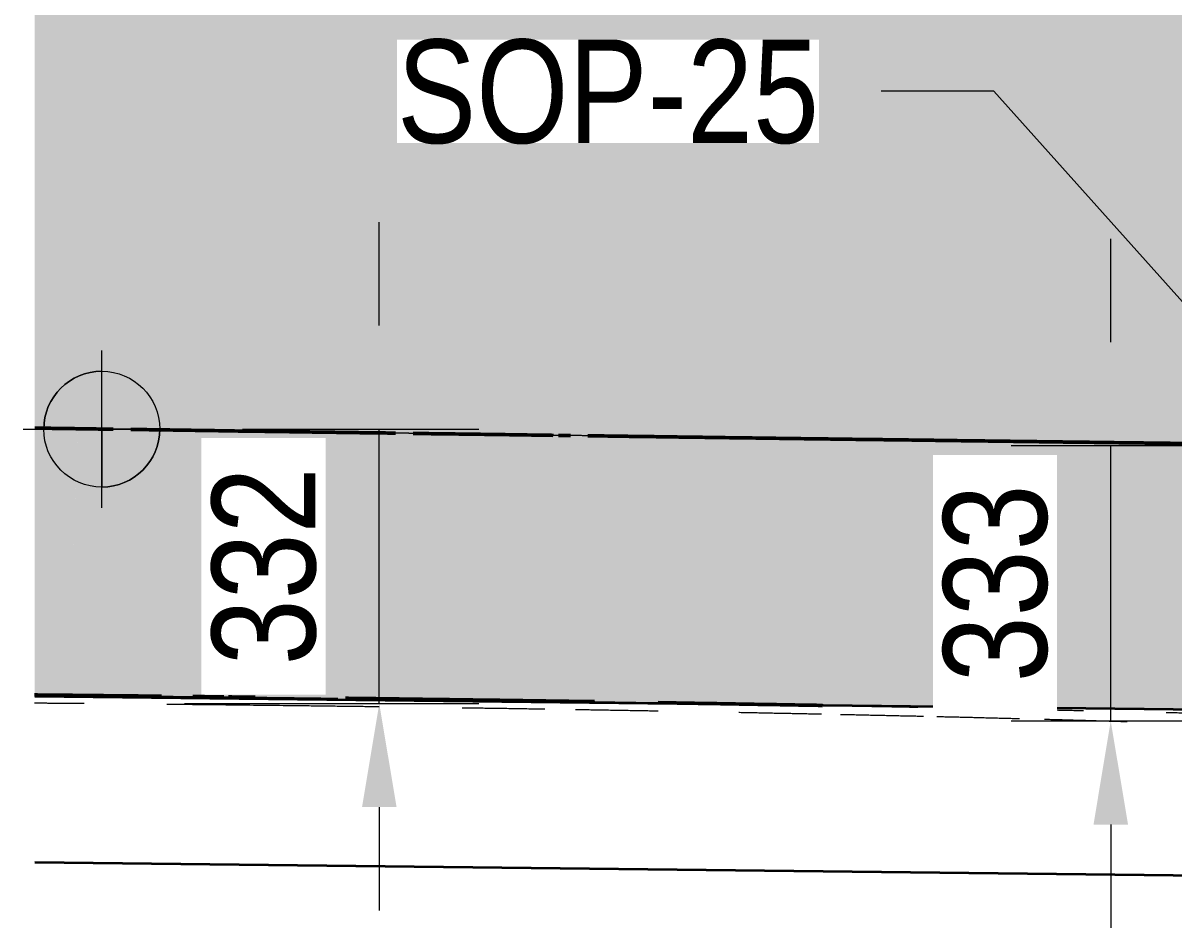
# Model space of a CAD drawing. Header units: metres. Extents: x 0 to 258, y 3 to 25.
# Drawn here: x 117.808 to 119.197, y 21.367 to 22.461 of the extents above; entities that cross this region are included whole.
import ezdxf

# ---------------------------------------------------------------- set-up
doc = ezdxf.new("R2010")
doc.units = ezdxf.units.M
doc.linetypes.add('JacobsDash', pattern=[0.0045, 0.003, -0.0015])
doc.layers.get('Defpoints').update_dxf_attribs({"color": 41})
for name, color, linetype, lineweight in [('A-ANNO-DIMS', 7, 'Continuous', 9), ('A-ANNO-NOTE', 7, 'Continuous', 9), ('A-FLOR', 7, 'Continuous', 50), ('A-FLOR-HDLN', 7, 'JacobsDash', 18), ('G-ANNO-TEXT', 7, 'Continuous', 9)]:
    doc.layers.add(name, color=color, linetype=linetype, lineweight=lineweight)
doc.styles.add('Arial Narrow_2', font='ARIALN.TTF', dxfattribs={"height": 0.125})
doc.dimstyles.new('Dimension_Standard_O__mm_', dxfattribs={"dimscale": 0.3048, "dimtxt": 0.127929, "dimasz": 0.410105, "dimexe": 0.393701, "dimexo": 0.246063, "dimgap": 0.246063, "dimtad": 1, "dimdec": 0, "dimlfac": 1000, "dimzin": 0, "dimdsep": 46, "dimtxsty": 'Arial Narrow_2', "dimsah": 1, "dimcen": 0.09, "dimaunit": 1, "dimadec": 4, "dimazin": 0, "dimtfac": 1, "dimtdec": 4, "dimtix": 1, "dimtmove": 0, "dimatfit": 3, "dimfxl": 1, "dimtvp": 1, "dimtfill": 1, "dimtolj": 1, "dimtzin": 0, "dimlwd": 18, "dimlwe": 18, "dimarcsym": 2})

# ---------------------------------------------------------------- blocks, each defined once
blk = doc.blocks.new('CS_SYMB_SETOUT POINT - 5mm-2022283-Section 219')
at = {"layer": 'A-ANNO-NOTE'}
h = blk.add_hatch(color=256, dxfattribs=at)
edge = h.paths.add_edge_path()
edge.add_line((-481.2765, 22.04), (-481.2765, 21.97))
edge.add_line((-481.2765, 21.97), (-481.3465, 21.97))
edge.add_arc((-481.2765, 21.97), 0.07, 90, 180, ccw=False)
h = blk.add_hatch(color=256, dxfattribs=at)
edge = h.paths.add_edge_path()
edge.add_line((-481.2765, 21.9), (-481.2765, 21.97))
edge.add_line((-481.2765, 21.97), (-481.2065, 21.97))
edge.add_arc((-481.2765, 21.97), 0.07, 270, 360, ccw=False)
for p, q in [((-481.2765, 21.875), (-481.2765, 22.065)), ((-481.2765, 21.97), (-481.2765, 22.04)), ((-481.3715, 21.97), (-481.1815, 21.97)), ((-481.3465, 21.97), (-481.2765, 21.97)), ((-481.2065, 21.97), (-481.2765, 21.97)), ((-481.2765, 21.97), (-481.2765, 21.9))]:
    blk.add_line(p, q, dxfattribs=at)
blk.add_circle((-481.2765, 21.97), 0.07, dxfattribs=at)
for start, end in [(90, 180), (270, 360)]:
    blk.add_arc((-481.2765, 21.97), 0.07, start, end, dxfattribs=at)
blk = doc.blocks.new('DIMBLOCK39-Section 219')
at = {"layer": 'A-ANNO-DIMS', "color": 0, "lineweight": 18, "transparency": 16777216}
for p, q in [((118.2378, 22.095), (118.2378, 22.22)), ((118.0727, 21.97), (118.3578, 21.97)), ((118.2378, 21.6384), (118.2378, 21.97)), ((118.0027, 21.6384), (118.3578, 21.6384)), ((118.2378, 21.5134), (118.2378, 21.3884))]:
    blk.add_line(p, q, dxfattribs=at)
at = {"layer": 'A-ANNO-DIMS', "color": 0, "transparency": 16777216}
for points in [[(118.217, 22.095), (118.2587, 22.095), (118.2378, 21.97)], [(118.217, 21.5134), (118.2587, 21.5134), (118.2378, 21.6384)]]:
    blk.add_solid(points, dxfattribs=at)
at = {"layer": 'Defpoints', "color": 0, "transparency": 16777216}
for p in [(117.9977, 21.97), (118.2378, 21.97), (117.9277, 21.6384)]:
    blk.add_point(p, dxfattribs=at)
at = {"layer": 'A-ANNO-DIMS', "color": 0, "lineweight": 18, "transparency": 16777216, "insert": (118.099, 21.8042), "char_height": 0.125, "width": 0.285099, "attachment_point": 5, "rotation": 90, "style": 'Arial Narrow_2', "bg_fill": 3, "box_fill_scale": 1.1, "bg_fill_color": 256, "bg_fill_true_color": 13158600, "bg_fill_transparency": 0}
blk.add_mtext('\\A1;332', dxfattribs=at)
blk = doc.blocks.new('DIMBLOCK40-Section 219')
at = {"layer": 'A-ANNO-DIMS', "color": 0, "lineweight": 18, "transparency": 16777216}
for p, q in [((119.1208, 22.0749), (119.1208, 22.1999)), ((119.2615, 21.9499), (119.0008, 21.9499)), ((119.1208, 21.6174), (119.1208, 21.9499)), ((119.2615, 21.6174), (119.0008, 21.6174)), ((119.1208, 21.4924), (119.1208, 21.3674))]:
    blk.add_line(p, q, dxfattribs=at)
at = {"layer": 'A-ANNO-DIMS', "color": 0, "transparency": 16777216}
for points in [[(119.1, 22.0749), (119.1417, 22.0749), (119.1208, 21.9499)], [(119.1, 21.4924), (119.1417, 21.4924), (119.1208, 21.6174)]]:
    blk.add_solid(points, dxfattribs=at)
at = {"layer": 'Defpoints', "color": 0, "transparency": 16777216}
for p in [(119.1208, 21.9499), (119.3365, 21.9499), (119.3365, 21.6174)]:
    blk.add_point(p, dxfattribs=at)
at = {"layer": 'A-ANNO-DIMS', "color": 0, "lineweight": 18, "transparency": 16777216, "insert": (118.982, 21.7837), "char_height": 0.125, "width": 0.285099, "attachment_point": 5, "rotation": 90, "style": 'Arial Narrow_2', "bg_fill": 3, "box_fill_scale": 1.1, "bg_fill_color": 256, "bg_fill_true_color": 13158600, "bg_fill_transparency": 0}
blk.add_mtext('\\A1;333', dxfattribs=at)

msp = doc.modelspace()

# ---------------------------------------------------------------- hatches: boundary and pattern name
at = {"layer": 'A-FLOR', "lineweight": 5, "true_color": 0xc0c0c0}
for points in [[(119.7561, 21.9464), (119.6014, 23.1335), (119.0999, 23.1393), (118.2764, 23.1501), (117.8219, 23.1565), (117.8219, 21.9713), (118.8173, 21.9576), (119.5409, 21.9487), (119.7553, 21.9464)], [(118.7802, 21.6361), (118.4622, 21.6413), (118.0879, 21.6462), (117.8219, 21.6489), (117.8219, 21.647), (118.7572, 21.6364)]]:
    msp.add_hatch(color=9, dxfattribs=at).paths.add_polyline_path(points)
h = msp.add_hatch(color=9, dxfattribs=at)
h.paths.add_polyline_path([(117.8741, 21.9705), (117.8741, 21.9702), (117.8666, 21.7614)])
h.paths.add_polyline_path([(119.7516, 21.625), (119.7561, 21.9464), (119.2143, 21.9526), (118.3846, 21.9634), (117.8219, 21.9713), (117.8219, 21.6489), (118.2007, 21.6448), (118.5523, 21.6399), (118.9619, 21.634), (119.7308, 21.6253)])

# ---------------------------------------------------------------- linework, layer by layer
at = {"layer": 'A-FLOR', "lineweight": 35}
for p, q in [((119.7989, 21.6245), (117.8219, 21.647)), ((117.8219, 21.447), (119.7989, 21.4245))]:
    msp.add_line(p, q, dxfattribs=at)
at = {"layer": 'A-FLOR'}
for points in [[(117.8318, 21.9711), (117.8285, 21.9712), (117.8252, 21.9712), (117.8219, 21.9713)], [(118.4268, 21.9628), (118.4128, 21.963), (118.3987, 21.9632), (118.3846, 21.9634)], [(118.4478, 21.9625), (118.4408, 21.9626), (118.4338, 21.9627), (118.4268, 21.9628)], [(118.676, 21.9595), (118.6624, 21.9597), (118.6487, 21.9598), (118.635, 21.96)], [(118.9547, 21.9559), (118.9418, 21.956), (118.9288, 21.9562), (118.9158, 21.9564)], [(117.8626, 21.6485), (117.8751, 21.6484), (117.9, 21.6481), (117.925, 21.6479), (117.9375, 21.6478)], [(117.9375, 21.6478), (117.95, 21.6476), (117.9625, 21.6475), (117.975, 21.6474)], [(118.0126, 21.647), (118.0251, 21.6469), (118.0377, 21.6467), (118.0502, 21.6466)], [(118.0558, 21.6465), (118.0665, 21.6464), (118.0772, 21.6463), (118.0879, 21.6462)], [(118.2383, 21.6444), (118.2508, 21.6442), (118.2758, 21.6439), (118.3008, 21.6435), (118.3133, 21.6434)], [(118.3133, 21.6434), (118.3382, 21.643), (118.3631, 21.6427), (118.388, 21.6424)], [(118.388, 21.6424), (118.4128, 21.642), (118.4375, 21.6417), (118.4622, 21.6413)], [(118.4622, 21.6413), (118.474, 21.6411), (118.4858, 21.6409), (118.4976, 21.6408)], [(118.5745, 21.6396), (118.586, 21.6394), (118.5976, 21.6392), (118.6091, 21.639)], [(118.6091, 21.639), (118.6333, 21.6386), (118.6574, 21.6382), (118.6814, 21.6378)], [(118.6814, 21.6378), (118.6934, 21.6376), (118.7173, 21.6372), (118.7411, 21.6368), (118.753, 21.6366)], [(118.753, 21.6366), (118.7596, 21.6365), (118.7662, 21.6364), (118.7728, 21.6362)]]:
    msp.add_open_spline(points, degree=3, dxfattribs=at)
for points, knots in [([(117.8741, 21.9705), (117.8678, 21.9706), (117.8552, 21.9708), (117.8411, 21.971), (117.8333, 21.9711), (117.8318, 21.9711)], [-0.942504157, -0.942504157, -0.942504157, -0.942504157, -0.942, -0.9415, -0.941376862, -0.941376862, -0.941376862, -0.941376862]), ([(117.9165, 21.9699), (117.9086, 21.97), (117.8945, 21.9702), (117.8803, 21.9705), (117.8741, 21.9705)], [-0.943631598, -0.943631598, -0.943631598, -0.943631598, -0.943, -0.94250423, -0.94250423, -0.94250423, -0.94250423]), ([(118.0016, 21.9687), (117.9905, 21.9689), (117.9692, 21.9692), (117.9479, 21.9695), (117.9378, 21.9696)], [-0.945886213, -0.945886213, -0.945886213, -0.945886213, -0.945, -0.944195334, -0.944195334, -0.944195334, -0.944195334]), ([(118.0443, 21.9681), (118.0441, 21.9681), (118.0313, 21.9683), (118.0171, 21.9685), (118.0031, 21.9687), (118.0016, 21.9687)], [-0.947013702, -0.947013702, -0.947013702, -0.947013702, -0.947, -0.946, -0.945886334, -0.945886334, -0.945886334, -0.945886334]), ([(118.1296, 21.9669), (118.1136, 21.9671), (118.0851, 21.9675), (118.0567, 21.9679), (118.0443, 21.9681)], [-0.949268323, -0.949268323, -0.949268323, -0.949268323, -0.948, -0.947013766, -0.947013766, -0.947013766, -0.947013766]), ([(118.1722, 21.9663), (118.1672, 21.9664), (118.153, 21.9666), (118.1388, 21.9668), (118.1296, 21.9669)], [-0.950395807, -0.950395807, -0.950395807, -0.950395807, -0.95, -0.949268439, -0.949268439, -0.949268439, -0.949268439]), ([(118.2148, 21.9657), (118.2083, 21.9658), (118.1941, 21.966), (118.1799, 21.9662), (118.1722, 21.9663)], [-0.951523175, -0.951523175, -0.951523175, -0.951523175, -0.951, -0.950395907, -0.950395907, -0.950395907, -0.950395907]), ([(118.2574, 21.9651), (118.2492, 21.9653), (118.235, 21.9655), (118.2209, 21.9657), (118.2148, 21.9657)], [-0.952650543, -0.952650543, -0.952650543, -0.952650543, -0.952, -0.951523178, -0.951523178, -0.951523178, -0.951523178]), ([(118.3423, 21.964), (118.331, 21.9641), (118.3098, 21.9644), (118.2885, 21.9647), (118.2787, 21.9649)], [-0.954905279, -0.954905279, -0.954905279, -0.954905279, -0.954, -0.953213978, -0.953213978, -0.953213978, -0.953213978]), ([(118.3846, 21.9634), (118.3842, 21.9634), (118.3713, 21.9636), (118.3572, 21.9638), (118.3435, 21.964), (118.3423, 21.964)], [-0.956032574, -0.956032574, -0.956032574, -0.956032574, -0.956, -0.955, -0.954905561, -0.954905561, -0.954905561, -0.954905561]), ([(118.4688, 21.9623), (118.4652, 21.9623), (118.4603, 21.9624), (118.4555, 21.9624), (118.4542, 21.9625)], [-0.9582873828, -0.9582873828, -0.9582873828, -0.9582873828, -0.958, -0.9578946732, -0.9578946732, -0.9578946732, -0.9578946732]), ([(118.5523, 21.9611), (118.5457, 21.9612), (118.5267, 21.9615), (118.5058, 21.9618), (118.4916, 21.9619), (118.4897, 21.962)], [-0.960542119, -0.960542119, -0.960542119, -0.960542119, -0.96, -0.959, -0.958851158, -0.958851158, -0.958851158, -0.958851158]), ([(118.5938, 21.9606), (118.5856, 21.9607), (118.5718, 21.9609), (118.558, 21.9611), (118.5523, 21.9611)], [-0.961669487, -0.961669487, -0.961669487, -0.961669487, -0.961, -0.960542155, -0.960542155, -0.960542155, -0.960542155]), ([(118.635, 21.96), (118.6254, 21.9602), (118.6116, 21.9603), (118.5979, 21.9605), (118.5938, 21.9606)], [-0.962796703, -0.962796703, -0.962796703, -0.962796703, -0.962, -0.961669618, -0.961669618, -0.961669618, -0.961669618]), ([(118.7167, 21.9589), (118.7161, 21.959), (118.7035, 21.9591), (118.6899, 21.9593), (118.6769, 21.9595), (118.676, 21.9595)], [-0.965051591, -0.965051591, -0.965051591, -0.965051591, -0.965, -0.964, -0.963924233, -0.963924233, -0.963924233, -0.963924233]), ([(118.7572, 21.9584), (118.7551, 21.9584), (118.7416, 21.9586), (118.7281, 21.9588), (118.7167, 21.9589)], [-0.966178724, -0.966178724, -0.966178724, -0.966178724, -0.966, -0.965051674, -0.965051674, -0.965051674, -0.965051674]), ([(118.8372, 21.9574), (118.8321, 21.9574), (118.8153, 21.9576), (118.7887, 21.958), (118.767, 21.9583), (118.7572, 21.9584)], [-0.968433695, -0.968433695, -0.968433695, -0.968433695, -0.968, -0.967, -0.966178959, -0.966178959, -0.966178959, -0.966178959]), ([(118.8767, 21.9569), (118.8701, 21.9569), (118.857, 21.9571), (118.8439, 21.9573), (118.8372, 21.9574)], [-0.96956083, -0.96956083, -0.96956083, -0.96956083, -0.969, -0.968433961, -0.968433961, -0.968433961, -0.968433961]), ([(118.9158, 21.9564), (118.9079, 21.9565), (118.8948, 21.9566), (118.8818, 21.9568), (118.8767, 21.9569)], [-0.970688119, -0.970688119, -0.970688119, -0.970688119, -0.97, -0.969561063, -0.969561063, -0.969561063, -0.969561063]), ([(118.9931, 21.9554), (118.9824, 21.9555), (118.9696, 21.9557), (118.9568, 21.9558), (118.9547, 21.9559)], [-0.972942979, -0.972942979, -0.972942979, -0.972942979, -0.972, -0.97181582, -0.97181582, -0.97181582, -0.97181582]), ([(119.031, 21.9549), (119.0303, 21.9549), (119.0183, 21.955), (119.0056, 21.9552), (118.9937, 21.9554), (118.9931, 21.9554)], [-0.974070402, -0.974070402, -0.974070402, -0.974070402, -0.974, -0.973, -0.972943167, -0.972943167, -0.972943167, -0.972943167]), ([(119.0686, 21.9544), (119.0664, 21.9544), (119.0539, 21.9546), (119.0414, 21.9547), (119.031, 21.9549)], [-0.975197903, -0.975197903, -0.975197903, -0.975197903, -0.975, -0.974070535, -0.974070535, -0.974070535, -0.974070535]), ([(119.1425, 21.9535), (119.1268, 21.9537), (119.1022, 21.954), (119.0774, 21.9543), (119.0686, 21.9544)], [-0.977452639, -0.977452639, -0.977452639, -0.977452639, -0.976, -0.975197983, -0.975197983, -0.975197983, -0.975197983]), ([(119.1787, 21.953), (119.1725, 21.9531), (119.1605, 21.9533), (119.1484, 21.9534), (119.1425, 21.9535)], [-0.978579963, -0.978579963, -0.978579963, -0.978579963, -0.978, -0.977452644, -0.977452644, -0.977452644, -0.977452644]), ([(119.2143, 21.9526), (119.2069, 21.9527), (119.195, 21.9528), (119.1831, 21.953), (119.1787, 21.953)], [-0.979707375, -0.979707375, -0.979707375, -0.979707375, -0.979, -0.978580007, -0.978580007, -0.978580007, -0.978580007]), ([(117.8218, 21.6489), (117.823, 21.6489), (117.8365, 21.6487), (117.8501, 21.6486), (117.8626, 21.6485)], [-0.369319941, -0.369319941, -0.369319941, -0.369319941, -0.36875, -0.3625, -0.3625, -0.3625, -0.3625]), ([(118.197, 21.6449), (118.1983, 21.6449), (118.212, 21.6447), (118.2258, 21.6445), (118.2383, 21.6444)], [-0.306867446, -0.306867446, -0.306867446, -0.306867446, -0.30625, -0.3, -0.3, -0.3, -0.3])]:
    msp.add_open_spline(points, degree=3, knots=knots, dxfattribs=at)
at = {"layer": 'A-FLOR-HDLN'}
for points, knots in [([(117.9377, 21.9696), (117.9353, 21.9697), (117.9282, 21.9698), (117.9212, 21.9699), (117.9165, 21.9699)], [-0.9441940234, -0.9441940234, -0.9441940234, -0.9441940234, -0.944, -0.9436315984, -0.9436315984, -0.9436315984, -0.9436315984]), ([(118.2786, 21.9649), (118.2759, 21.9649), (118.2689, 21.965), (118.2618, 21.9651), (118.2574, 21.9651)], [-0.9532126671, -0.9532126671, -0.9532126671, -0.9532126671, -0.953, -0.9526505427, -0.9526505427, -0.9526505427, -0.9526505427]), ([(118.0814, 21.6364), (118.0695, 21.6366), (118.0457, 21.6368), (118.01, 21.6372), (117.9806, 21.6375), (117.957, 21.6377), (117.9393, 21.6379), (117.9214, 21.6381), (117.9035, 21.6382), (117.8855, 21.6384), (117.8677, 21.6385), (117.8499, 21.6387), (117.8346, 21.6388), (117.8253, 21.6389), (117.8218, 21.639)], [-0.64285714, -0.64285714, -0.64285714, -0.64285714, -0.63392857, -0.625, -0.61607143, -0.61160714, -0.60714286, -0.60267857, -0.59821429, -0.59375, -0.58928571, -0.58482143, -0.58035714, -0.57777155, -0.57777155, -0.57777155, -0.57777155]), ([(118.0879, 21.6462), (118.113, 21.6459), (118.1493, 21.6455), (118.1857, 21.645), (118.197, 21.6449)], [-0.325, -0.325, -0.325, -0.325, -0.3125, -0.30687568, -0.30687568, -0.30687568, -0.30687568]), ([(118.4977, 21.6408), (118.4981, 21.6408), (118.5109, 21.6406), (118.5359, 21.6402), (118.561, 21.6398), (118.5738, 21.6396), (118.5744, 21.6396)], [-0.25649608, -0.25649608, -0.25649608, -0.25649608, -0.25625, -0.25, -0.24375, -0.24343436, -0.24343436, -0.24343436, -0.24343436]), ([(118.7878, 21.636), (118.788, 21.636), (118.8, 21.6358), (118.8237, 21.6353), (118.8586, 21.6347), (118.9047, 21.6338), (118.9505, 21.6329), (118.9956, 21.632), (119.029, 21.6313), (119.0621, 21.6306), (119.1058, 21.6297), (119.149, 21.6287), (119.1912, 21.6278), (119.2224, 21.627), (119.2533, 21.6263), (119.2838, 21.6255), (119.314, 21.6248), (119.3536, 21.6238), (119.392, 21.6228), (119.4298, 21.6218), (119.4576, 21.621), (119.485, 21.6202), (119.5209, 21.6192), (119.5554, 21.6181), (119.5892, 21.6171), (119.6141, 21.6163), (119.6384, 21.6155), (119.67, 21.6145), (119.7078, 21.6131), (119.7371, 21.6121), (119.7514, 21.6115)], [-0.2063611, -0.2063611, -0.2063611, -0.2063611, -0.20625, -0.2, -0.19375, -0.1875, -0.175, -0.16875, -0.1625, -0.15625, -0.15, -0.1375, -0.13125, -0.125, -0.11875, -0.1125, -0.10625, -0.1, -0.0875, -0.08125, -0.075, -0.06875, -0.0625, -0.05, -0.04375, -0.0375, -0.03125, -0.025, -0.0125, 0, 0, 0, 0]), ([(119.1408, 21.6164), (119.1331, 21.6166), (119.117, 21.6171), (119.0919, 21.6178), (119.0656, 21.6186), (119.0384, 21.6193), (119.02, 21.6198), (119.0107, 21.62)], [-0.93688457, -0.93688457, -0.93688457, -0.93688457, -0.92857143, -0.91964286, -0.91071429, -0.90178571, -0.89285714, -0.89285714, -0.89285714, -0.89285714])]:
    msp.add_open_spline(points, degree=3, knots=knots, dxfattribs=at)
for points in [[(118.4541, 21.9625), (118.452, 21.9625), (118.4499, 21.9625), (118.4478, 21.9625)], [(118.4897, 21.962), (118.4827, 21.9621), (118.4758, 21.9622), (118.4688, 21.9623)], [(117.975, 21.6474), (117.9875, 21.6473), (118.0001, 21.6471), (118.0126, 21.647)], [(118.0502, 21.6466), (118.0521, 21.6466), (118.0539, 21.6465), (118.0558, 21.6465)], [(118.1533, 21.6356), (118.1293, 21.6359), (118.1053, 21.6361), (118.0814, 21.6364)], [(118.4377, 21.6316), (118.4262, 21.6318), (118.4029, 21.6322), (118.3676, 21.6327), (118.3319, 21.6332), (118.2959, 21.6337), (118.2605, 21.6342), (118.225, 21.6347), (118.1891, 21.6351), (118.1652, 21.6354), (118.1533, 21.6356)], [(118.5746, 21.6293), (118.5634, 21.6295), (118.5405, 21.6299), (118.506, 21.6305), (118.4721, 21.6311), (118.4493, 21.6315), (118.4377, 21.6316)], [(118.7717, 21.6256), (118.7612, 21.6258), (118.7404, 21.6262), (118.7088, 21.6268), (118.6747, 21.6275), (118.6402, 21.6282), (118.6076, 21.6288), (118.5858, 21.6292), (118.5746, 21.6293)], [(118.8947, 21.6229), (118.8848, 21.6231), (118.8651, 21.6235), (118.835, 21.6242), (118.8035, 21.6249), (118.7822, 21.6253), (118.7717, 21.6256)], [(119.0107, 21.62), (119.0013, 21.6203), (118.9825, 21.6207), (118.9539, 21.6215), (118.9245, 21.6222), (118.9046, 21.6226), (118.8947, 21.6229)]]:
    msp.add_open_spline(points, degree=3, dxfattribs=at)
at = {"layer": 'G-ANNO-TEXT'}
for p, q in [((118.8468, 22.3781), (118.8436, 22.3781)), ((118.9798, 22.3781), (118.8468, 22.3781)), ((119.3609, 21.9522), (118.9798, 22.3781))]:
    msp.add_line(p, q, dxfattribs=at)

# ---------------------------------------------------------------- block references
at = {"layer": 'A-ANNO-NOTE'}
msp.add_blockref('CS_SYMB_SETOUT POINT - 5mm-2022283-Section 219', (599.1793, 0), dxfattribs=at)

# ---------------------------------------------------------------- next in the draw order: texts
at = {"layer": 'G-ANNO-TEXT', "insert": (118.2593, 22.4406), "char_height": 0.125, "attachment_point": 1, "style": 'Arial Narrow_2', "bg_fill": 3, "box_fill_scale": 1, "bg_fill_color": 256, "bg_fill_true_color": 13158600, "bg_fill_transparency": 0}
msp.add_mtext('SOP-25', dxfattribs=at)

# ---------------------------------------------------------------- next in the draw order: dimensions: what is measured, and where the dimension line sits
at = {"layer": 'A-ANNO-DIMS', "lineweight": 18}
for base, p1, p2, override, picture, middle in [((118.2378, 21.97), (117.9277, 21.6384), (117.9977, 21.97), {"dimpost": '<>', "dimfxl": 0.338977}, 'DIMBLOCK39-Section 219', (118.099, 21.8042)), ((119.1208221405, 21.9499053681), (119.3365074693, 21.6174053681), (119.3365074693, 21.9499053681), {"dimpost": '<>', "dimfxl": 0.3325}, 'DIMBLOCK40-Section 219', (118.982000517, 21.7836553681))]:
    dim = msp.add_linear_dim(base=base, p1=p1, p2=p2, angle=90, dimstyle='Dimension_Standard_O__mm_', override=override, dxfattribs=at)
    dim.commit()
    dim.dimension.update_dxf_attribs({"geometry": picture, "text_midpoint": middle})

doc.saveas('drawing.dxf')
